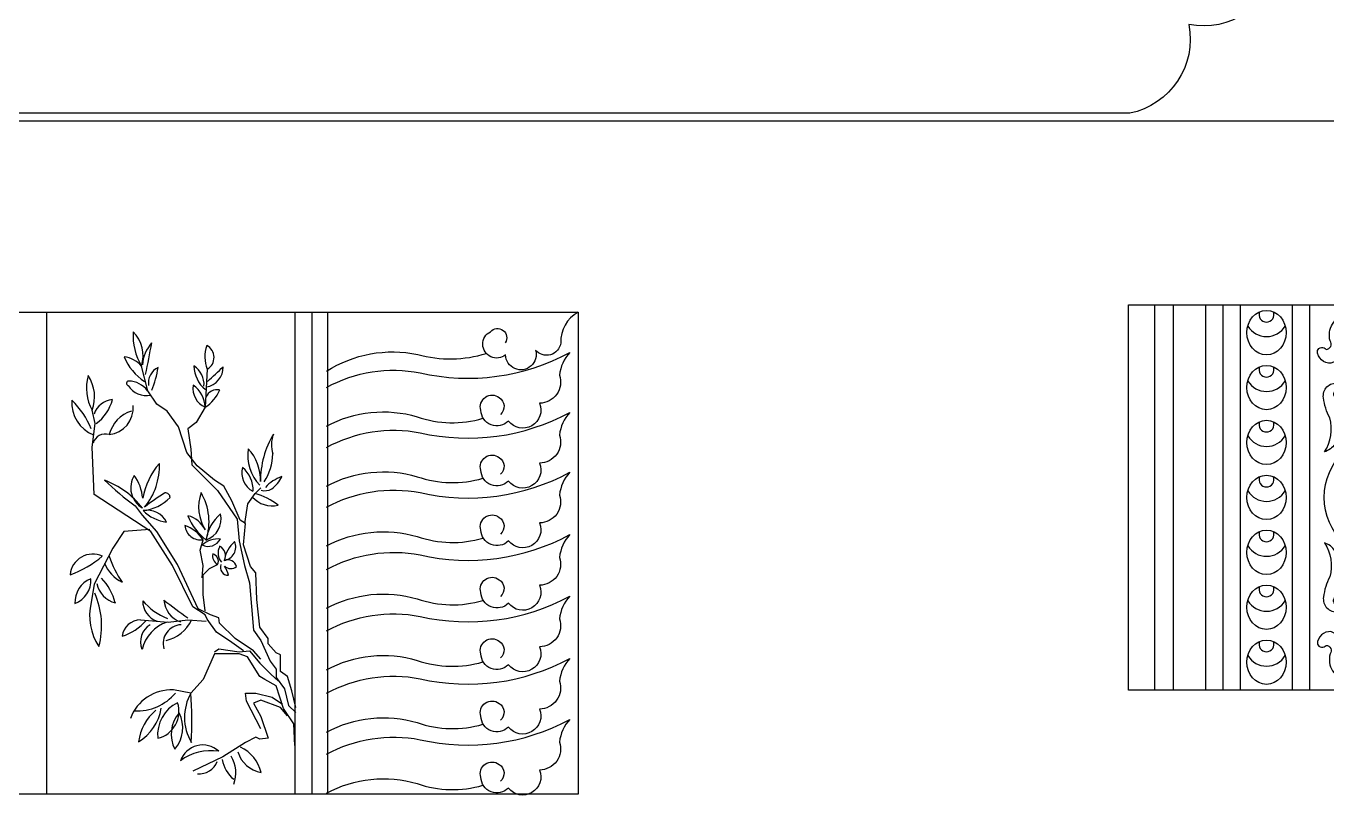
# Model space of a CAD drawing. Extents: x -66030 to 95157, y -13132 to 45879.
# Drawn here: x -40176 to -38827, y 5235 to 6033 of the extents above; entities that cross this region are included whole.
import ezdxf

# ---------------------------------------------------------------- set-up
doc = ezdxf.new("R2010")
doc.units = 0
doc.header["$LTSCALE"] = 100
doc.header["$MEASUREMENT"] = 0
doc.layers.add('3', color=11, linetype='CONTINUOUS')
doc.layers.add('4', color=121, linetype='CONTINUOUS')

# ---------------------------------------------------------------- blocks, each defined once
blk = doc.blocks.new('A$C09F412C1')
at = {"layer": '3'}
for p, q in [((1908.2, 500.6), (1908.2, 0.6)), ((2166.1, 500.6), (2166.1, 0.6)), ((2183.7, 500.6), (2183.7, 0.6)), ((2199.9, 500.6), (2199.9, 0.6))]:
    blk.add_line(p, q, dxfattribs=at)
for points in [[(2460, 500.6, 0.284766), (2442, 468.9, -0.655369), (2415.8, 461.4, -1.146883), (2384.7, 456.4, -1.11925), (2369, 480.5, -0.937213), (2384.3, 468.9)], [(2011.1, 436, 0.00788), (2017.4, 469, 0.00788)], [(2198.8, 439.5, -0.194649), (2293.5, 456.9, 0.146269), (2364.7, 458)], [(2198.8, 422.7, -0.17389), (2296, 437.8, 0.181978), (2451.5, 458.9, 0.163044), (2440.7, 435.3, -0.510238), (2420, 406.3, -0.871013), (2387.7, 387.7, -0.656321), (2359, 398.9, -0.73064), (2378.1, 412.1, -0.501323), (2379.4, 394.7)], [(2198.8, 382.5, -0.196289), (2293.1, 392.2, 0.157511), (2361.1, 390.6)], [(2198.8, 360.4, -0.17389), (2296, 375.6, 0.181978), (2451.5, 396.7, 0.163044), (2440.7, 373.1, -0.510238), (2420, 344.1, -0.871013), (2387.7, 325.5, -0.656321), (2359, 336.7, -0.73064), (2378.1, 349.9, -0.501323), (2379.4, 332.5)], [(2198.8, 320.2, -0.196289), (2293.1, 330, 0.157511), (2361.1, 328.4)], [(2198.8, 298.3, -0.17389), (2296, 313.5, 0.181978), (2451.5, 334.6, 0.163044), (2440.7, 311, -0.510238), (2420, 282, -0.871013), (2387.7, 263.4, -0.656321), (2359, 274.6, -0.73064), (2378.1, 287.8, -0.501323), (2379.4, 270.4)], [(2198.8, 258.1, -0.196289), (2293.1, 267.9, 0.157511), (2361.1, 266.3)], [(2198.8, 233.7, -0.17389), (2296, 248.8, 0.181978), (2451.5, 269.9, 0.163044), (2440.7, 246.3, -0.510238), (2420, 217.3, -0.871013), (2387.7, 198.7, -0.656321), (2359, 209.9, -0.73064), (2378.1, 223.1, -0.501323), (2379.4, 205.7)], [(2198.8, 193.5, -0.196289), (2293.1, 203.2, 0.157511), (2361.1, 201.6)], [(2198.8, 169.9, -0.17389), (2296, 185, 0.181978), (2451.5, 206.1, 0.163044), (2440.7, 182.5, -0.510238), (2420, 153.5, -0.871013), (2387.7, 134.9, -0.656321), (2359, 146.1, -0.73064), (2378.1, 159.3, -0.501323), (2379.4, 141.9)], [(2198.8, 129.7, -0.196289), (2293.1, 139.4, 0.157511), (2361.1, 137.8)], [(2198.8, 105.2, -0.17389), (2296, 120.3, 0.181978), (2451.5, 141.5, 0.163044), (2440.7, 117.8, -0.510238), (2420, 88.9, -0.871013), (2387.7, 70.2, -0.656321), (2359, 81.4, -0.73064), (2378.1, 94.7, -0.501323), (2379.4, 77.3)], [(2198.8, 65, -0.196289), (2293.1, 74.8, 0.157511), (2361.1, 73.1)], [(2198.8, 41.9, -0.17389), (2296, 57.1, 0.181978), (2451.5, 78.2, 0.163044), (2440.7, 54.6, -0.510238), (2420, 25.6, -0.871013), (2387.7, 6.9, -0.656321), (2359, 18.1, -0.73064), (2378.1, 31.4, -0.501323), (2379.4, 14)], [(2198.8, 1.7, -0.196289), (2293.1, 11.5, 0.157511), (2361.1, 9.8)]]:
    blk.add_lwpolyline(points, format="xyb", dxfattribs=at)
for points in [[(2167, 90.6), (2162.7, 107.7), (2158.4, 122.6), (2150.9, 127.9), (2150.9, 145), (2146.7, 147.1), (2138.1, 156.7), (2138.1, 162.1), (2129.6, 173.8), (2126.4, 202.6), (2125.3, 230.4), (2120, 236.8), (2112.5, 259.2), (2114.6, 281.6), (2109.3, 284.8), (2100.7, 305), (2092.2, 320), (2082.6, 326.4), (2064.4, 341.3), (2053.8, 355.2), (2045.2, 381.9), (2033.5, 397.9), (2022.8, 405.3), (2013.2, 419.2), (2006.8, 444.8)], [(2075.1, 441.6), (2073, 402.1), (2063.4, 386.1), (2054.8, 379.7), (2058, 358.4), (2059.1, 342.4), (2085.8, 315.7), (2106.1, 285.8), (2108.2, 263.4), (2113.6, 237.8), (2118.9, 219.7), (2123.2, 170.6), (2130.6, 159.9), (2140.3, 138.6), (2146.7, 130.1), (2146.7, 121.5), (2155.2, 109.8), (2159.5, 92.7), (2167, 85.2)], [(2112.5, 149.3), (2100.7, 157.8), (2084.7, 168.5), (2075.1, 182.3), (2073, 186.6), (2060.2, 195.1), (2038.8, 237.8), (2016.4, 273), (1957.6, 311.4), (1955.5, 360.5), (1958.7, 385.1), (1955.5, 398.9)], [(2114.2, 281.6), (2117, 302), (2124.8, 312.6), (2130.5, 318.3)], [(2130.6, 140.7), (2123.2, 149.3), (2103.9, 162.1), (2087.9, 178.1), (2086.9, 183.4), (2078.3, 186.6), (2065.5, 193), (2044.1, 238.9), (2022.8, 273), (2007.8, 290.1), (2000.4, 299.7)], [(2015.3, 275.2), (1988.6, 273), (1976.9, 256), (1957.6, 218.6), (1954.4, 199.4)], [(2069.8, 225), (2070.8, 237.8), (2067.6, 253.8), (2070.8, 264.5)], [(2073, 190.9), (2070.8, 207.9), (2070.8, 228.2), (2077.3, 234.6), (2085.8, 238.9)], [(2005.7, 181.3), (2034.5, 179.1), (2054.8, 181.3), (2074, 180.2)], [(2082.6, 148.2), (2086.9, 151.4), (2108.2, 148.2), (2118.9, 149.3), (2129.6, 136.5), (2141.3, 124.7), (2148.8, 118.3)], [(2165.9, 51.1), (2164.8, 73.5), (2154.1, 89.5), (2146.7, 113), (2134.9, 119.4), (2129.6, 122.6), (2116.8, 142.9), (2108.2, 146.1), (2082.6, 146.1), (2070.8, 119.4), (2058, 105.5), (2039.9, 108.7)], [(2158.4, 82), (2150.9, 90.6), (2130.6, 98.1), (2123.2, 94.9), (2130.6, 81), (2138.1, 58.6), (2129.6, 57.5), (2125.3, 59.6), (2114.6, 54.3), (2091.1, 39.4), (2060.2, 24.4)], [(2130.6, 68.2), (2115.7, 97), (2114.6, 105.5), (2125.3, 105.5), (2142.4, 101.3), (2153.1, 93.8)]]:
    blk.add_lwpolyline(points, dxfattribs=at)
for centre, radius, start, end in [((2060.6, 476.8), 62.6, 176.6382, 210.7533), ((1972.8, 455.4), 35.6, 342.6112, 44.7803), ((2048, 442.6), 40.5, 139.2865, 175.1768), ((2108.3, 454.6), 35.7, 161.334, 201.4023), ((2068.2, 453.7), 13.9, 299.8397, 62.8966), ((1985.1, 426.3), 28.4, 40.5155, 82.6328), ((2039.5, 474.9), 54.7, 201.9057, 237.2615), ((1997.9, 422.1), 48.3, 164.6748, 208.665), ((1919.2, 412.9), 38.9, 338.9476, 34.3921), ((2032, 427.1), 18.1, 115.9119, 188.2533), ((1927.3, 457.8), 97.8, 337.0381, 351.5193), ((2093.3, 445.4), 32.1, 180.8151, 230.9558), ((2048.8, 425.7), 22.9, 355.2009, 57.1608), ((2070.7, 443.7), 20.9, 279.4847, 1.1772), ((1722.1, 824.6), 530.4, 311.749, 314.1597), ((1993.7, 426.8), 2.49, 92.5099, 249.9832), ((2011.9, 436.5), 22.4, 212.1957, 281.7537), ((1992.8, 403.8), 25.5, 37.0761, 88.2061), ((2081.3, 421.6), 21.2, 171.0242, 246.7659), ((2044, 401), 29, 2.2947, 55.4954), ((2053, 434), 37.6, 302.1611, 338.3036), ((2085.2, 408), 12.3, 77.4088, 158.0682), ((1970.5, 406.6), 36, 175.7358, 247.7861), ((1872.8, 345.9), 88.5, 22.3731, 45.7108), ((1978.3, 388.5), 21.6, 94.6072, 162.9383), ((1934.3, 420.4), 43.5, 305.9485, 346.2325), ((1970.2, 401.5), 28, 276.161, 4.5987), ((2007.2, 364.8), 35.1, 108.2118, 165.3194), ((1969.1, 361.2), 13.1, 71.8577, 164.2468), ((2223.6, 325.9), 93.3, 148.7888, 180.6198), ((2172.6, 363.1), 30.9, 158.8533, 197.9618), ((2161.3, 352.1), 44.3, 170.9776, 224.3508), ((2081.9, 326.4), 48.4, 358.216, 42.3992), ((2088, 355.2), 55.2, 326.4306, 358.3817), ((2081.8, 294.5), 74.9, 138.9497, 169.9656), ((1958.6, 341.1), 66.8, 320.3475, 2.2591), ((2132.3, 334), 21.5, 164.877, 242.8365), ((2092.6, 316.4), 30, 357.1124, 50.6012), ((1936.9, 242.4), 89.7, 37.8598, 69.515), ((2163.6, 527.9), 280.5, 225.8751, 234.4132), ((2019.7, 318.5), 24.1, 147.7705, 240.3249), ((1960.5, 303.5), 47.7, 4.9066, 35.7202), ((2166.3, 290.6), 41.9, 109.4117, 137.4743), ((2123.5, 343.1), 31.7, 305.752, 335.6215), ((2134.9, 140.5), 201.4, 121.0057, 128.3391), ((2031.9, 308.6), 4.54, 359.0766, 98.5996), ((2110.6, 298.4), 44.5, 160.2795, 212.2), ((2017.6, 283.2), 59.3, 341.4299, 30.6773), ((2102.2, 238.3), 77.7, 53.2755, 73.0827), ((2134.9, 328.6), 13.2, 252.0208, 302.5785), ((2003.9, 339.6), 45, 275.7175, 316.3033), ((2142.4, 327.4), 27.6, 222.2256, 283.1641), ((2012.6, 272.6), 22.7, 26.8778, 100.6434), ((2038.2, 324.5), 42, 224.819, 262.7022), ((2048.2, 262.8), 27.5, 25.8006, 75.6683), ((2112.3, 312.9), 62, 202.3507, 231.6736), ((2065.8, 286.4), 23.6, 289.9827, 11.9841), ((2116.6, 258.3), 43.1, 129.9917, 171.9751), ((2041.8, 246.7), 34, 31.5296, 73.1174), ((2068.4, 281.1), 16.8, 186.1719, 278.4751), ((2086.1, 240.8), 24.6, 83.635, 132.0372), ((2076, 272.3), 14.6, 244.2564, 331.4158), ((2101.4, 250.9), 15.1, 153.1158, 220.3153), ((2083.4, 248.2), 10.6, 331.6985, 65.2006), ((2125.6, 237.8), 33.3, 131.5972, 170.7401), ((2090.4, 257.1), 14.2, 279.4915, 22.8458), ((1956.2, 226.1), 23.6, 65.0121, 174.6979), ((1898.9, 325.8), 103.2, 289.097, 310.613), ((2080, 284), 112.9, 198.906, 214.263), ((2090.8, 247.9), 10.3, 168.4928, 240.7328), ((2078.6, 242.3), 7.96, 334.7247, 74.5008), ((2096.3, 234.3), 9.52, 14.2838, 111.4564), ((2003.7, 254.8), 38.3, 202.1304, 243.6759), ((2096.6, 235.8), 8.01, 157.4242, 273.0568), ((2064, 219.7), 34, 13.844, 31.1492), ((2099.7, 244.1), 9.46, 226.0413, 307.9382), ((1963.9, 199.7), 26.2, 112.027, 182.7806), ((1929.1, 221.9), 25, 289.9805, 4.8272), ((1985.5, 224), 25.5, 191.2326, 256.7328), ((1921.5, 183.6), 60.1, 14.9995, 43.151), ((1882, 175.4), 83.4, 344.9465, 23.8583), ((2010.8, 185.8), 57.9, 166.4317, 213.6801), ((2057, 242.1), 63.7, 219.8476, 248.5233), ((2030.6, 201.2), 22.6, 179.8347, 250.195), ((2342, 596.2), 502.7, 231.6504, 235.1821), ((2056.5, 204.1), 26.5, 184.5157, 249.2708), ((2005.7, 162.2), 19.1, 90.0192, 173.4158), ((1970.7, 215.5), 53.6, 287.3902, 319.6915), ((2026.7, 158.6), 20.9, 121.4037, 201.6971), ((2046.5, 141), 40.4, 109.003, 165.8948), ((2048.8, 156.9), 19.5, 92.91, 195.9686), ((2023.8, 197.7), 38.6, 282.6148, 334.3957), ((2037.8, 63.4), 45.4, 87.379, 159.7162), ((2001.8, 140.1), 53.2, 267.5001, 319.3218), ((2060.5, 62.2), 37, 116.0151, 185.6473), ((2017.1, 86.4), 28.6, 283.2487, 18.4137), ((2102.4, 80.3), 51, 150.3833, 210.6841), ((1709, 76.6), 350.2, 356.3373, 4.73), ((1978.6, 97.2), 49.2, 300.7498, 351.287), ((2054.7, 48.5), 51.3, 130.2005, 172.7124), ((2071, 62.9), 33.4, 139.0416, 208.0299), ((2015.6, 69.2), 34, 319.6352, 27.4363), ((2070.3, 27.1), 24.5, 47.2101, 160.8395), ((2078.7, -6.7), 52.4, 80.9948, 127.0548), ((2135.9, 53), 30.3, 196.5226, 260.6784), ((2093, 14), 39, 13.3637, 64.7549), ((2066.5, 42), 20.4, 265.3847, 338.2265), ((2125.3, 43.1), 35.4, 190.7055, 230.0953), ((2071.7, 22.6), 33, 339.2874, 31.8665)]:
    blk.add_arc(centre, radius, start, end, dxfattribs=at)
at = {"layer": '4'}
blk.add_lwpolyline([(2460, 0.6), (0, 0.6), (0, 500.6), (2460, 500.6)], close=True, dxfattribs=at)
blk = doc.blocks.new('A$C29B12B84')
at = {"layer": '3'}
for p, q in [((27.6, 0), (27.6, 400)), ((46.8, 0), (46.8, 400)), ((80.4, 0), (80.4, 400)), ((98.4, 0), (98.4, 400)), ((116.4, 0), (116.4, 400)), ((170.4, 0), (170.4, 400)), ((188.4, 0), (188.4, 400))]:
    blk.add_line(p, q, dxfattribs=at)
for points in [[(136.2, 392.5, 0.536696), (143.4, 381.9, 0.536696), (150.5, 392.5, 0.536696)], [(257.6, 352, 0.429117), (229.6, 383, 0.529225), (221.7, 362.8, 0.79362), (228.9, 363.7, -0.200255), (229.3, 371.2, -0.622188), (242.6, 363.6, -0.744071), (225.7, 355.1, -0.220575), (210.3, 339.3, -0.440291), (196.2, 352.3, -0.556038), (205.3, 353.6, 0.630405), (209.4, 362.4, -0.440329), (226.6, 389.8, -0.370499), (265.1, 356.8)], [(124, 377.8, 0.262063), (143.4, 366.9, 0.262063), (162.8, 377.8)], [(136.2, 335.5, 0.536696), (143.4, 324.9, 0.536696), (150.5, 335.5, 0.536696)], [(242.2, 295.5, 0.292665), (223.5, 280.6, -0.154745), (214.5, 255.3, -0.165068), (203.5, 247.2, 0.221171), (209.1, 282.5, -0.090501), (202.5, 303.3, -0.497177), (217.4, 318.6, -0.661436), (217, 312.1, 1.215339), (221.2, 302.9, 0.119685), (224.4, 315.8, -0.284991), (235.6, 333.7, -0.287792), (245.4, 331, -0.73394), (242.3, 327, 0.528652), (236.1, 314.8, 0.359141), (242.2, 315.3, -0.277921), (250.3, 313.2)], [(124, 320.8, 0.262063), (143.4, 309.9, 0.262063), (162.8, 320.8)], [(136.2, 278.5, 0.536696), (143.4, 267.9, 0.536696), (150.5, 278.5, 0.536696)], [(124, 263.8, 0.262063), (143.4, 252.9, 0.262063), (162.8, 263.8)], [(136.2, 221.5, 0.536696), (143.4, 210.9, 0.536696), (150.5, 221.5, 0.536696)], [(124, 206.8, 0.262063), (143.4, 195.9, 0.262063), (162.8, 206.8)], [(136.2, 164.5, 0.536696), (143.4, 153.9, 0.536696), (150.5, 164.5, 0.536696)], [(124, 149.8, 0.262063), (143.4, 138.9, 0.262063), (162.8, 149.8)], [(242.2, 104.5, -0.292665), (223.5, 119.4, 0.154745), (214.5, 144.7, 0.165068), (203.5, 152.8, -0.221171), (209.1, 117.5, 0.090501), (202.5, 96.7, 0.497177), (217.4, 81.4, 0.661436), (217, 87.9, -1.215339), (221.2, 97.1, -0.119685), (224.4, 84.2, 0.284991), (235.6, 66.3, 0.287792), (245.4, 69, 0.73394), (242.3, 73, -0.528652), (236.1, 85.2, -0.359141), (242.2, 84.7, 0.277921), (250.3, 86.8)], [(136.2, 107.5, 0.536696), (143.4, 96.9, 0.536696), (150.5, 107.5, 0.536696)], [(124, 92.8, 0.262063), (143.4, 81.9, 0.262063), (162.8, 92.8)], [(257.6, 48, -0.429117), (229.6, 17, -0.529225), (221.7, 37.2, -0.79362), (228.9, 36.3, 0.200255), (229.3, 28.8, 0.622188), (242.6, 36.4, 0.744071), (225.7, 44.9, 0.220575), (210.3, 60.7, 0.440291), (196.2, 47.7, 0.556038), (205.3, 46.4, -0.630405), (209.4, 37.6, 0.440329), (226.6, 10.2, 0.370499), (265.1, 43.2)], [(136.2, 50.5, 0.536696), (143.4, 39.9, 0.536696), (150.5, 50.5, 0.536696)], [(124, 35.8, 0.262063), (143.4, 24.9, 0.262063), (162.8, 35.8)]]:
    blk.add_lwpolyline(points, format="xyb", dxfattribs=at)
blk.add_circle((269.9, 200), 66.5, dxfattribs=at)
for centre in [(143.4, 371), (143.4, 314), (143.4, 257), (143.4, 200), (143.4, 143), (143.4, 86), (143.4, 29)]:
    blk.add_ellipse(centre, major_axis=(0, 23), ratio=0.884477, dxfattribs=at)
at = {"layer": '4'}
blk.add_lwpolyline([(2043.5, 0), (0, 0), (0, 400), (2043.5, 400)], dxfattribs=at)

msp = doc.modelspace()

# ---------------------------------------------------------------- linework, layer by layer
at = {"layer": '3', "color": 2}
msp.add_line((-61048.5, 5934.5), (9054, 5934.5), dxfattribs=at)
at = {"layer": '4'}
msp.add_lwpolyline([(-40819.9, 7747.3, -0.410539), (-40727.8, 7808.7, -0.410539), (-40666.5, 7900.8), (-39030.3, 7900.8, -0.410539), (-38968.9, 7808.7, -0.410539), (-38876.8, 7747.3), (-38876.8, 6095.6, -0.410539), (-38968.9, 6034.3, -0.410539), (-39030.3, 5942.2), (-40666.5, 5942.2, -0.410539), (-40727.8, 6034.3, -0.410539), (-40819.9, 6095.6)], format="xyb", close=True, dxfattribs=at)

# ---------------------------------------------------------------- block references
at = {"layer": '3'}
for name, p in [('A$C09F412C1', (-42062.9, 5235.1)), ('A$C29B12B84', (-39031.7, 5343.6))]:
    msp.add_blockref(name, p, dxfattribs=at)

doc.saveas('drawing.dxf')
